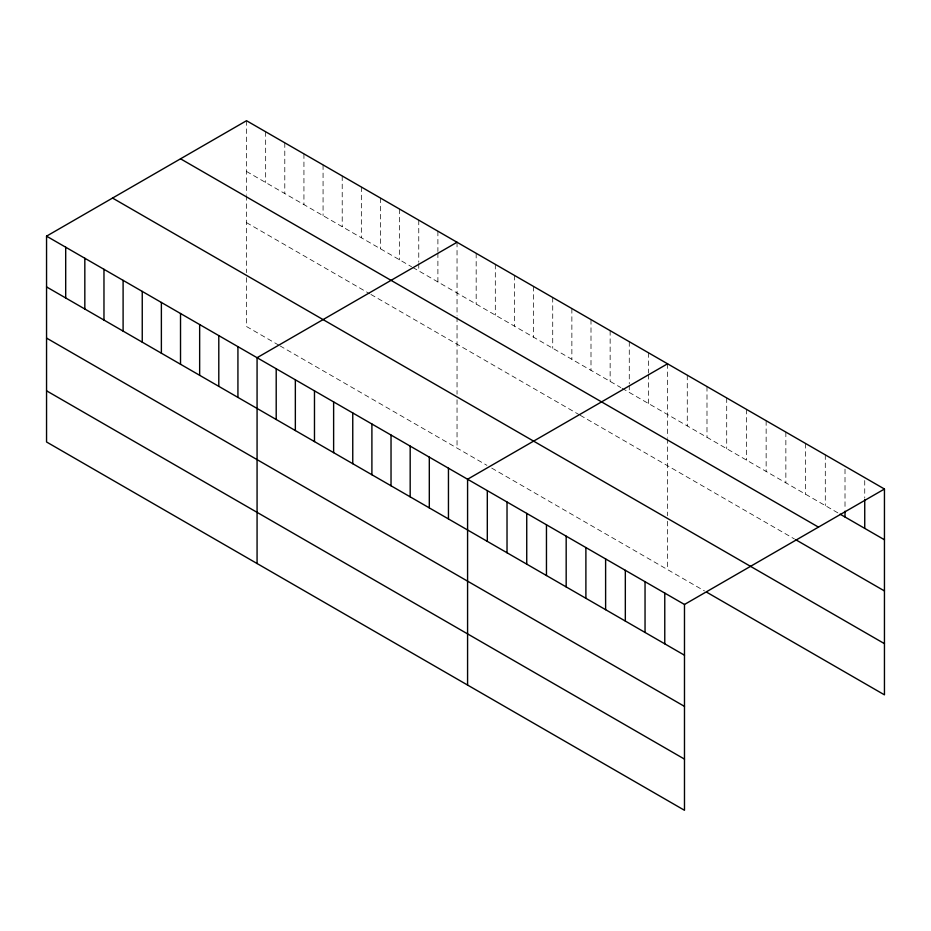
<?xml version="1.0" encoding="UTF-8"?>
<svg xmlns="http://www.w3.org/2000/svg" width="931" height="931" viewBox="0 0 931 931"><rect width="100%" height="100%" fill="white"/><g stroke="black" fill="none" stroke-linecap="round" stroke-linejoin="round"><path stroke-width="0.7" stroke-dasharray="4.66 3.49" d="M246.517 171.455L411.583 266.755M412.782 267.453L620.907 387.61M622.106 388.297L838.854 513.435M246.517 222.637L369.723 293.765M370.91 294.452L579.035 414.609M580.234 415.307L794.492 539.002M278.811 345.18L246.517 326.525L246.517 276.775M280.01 345.867L486.936 465.337M491.719 468.095L704.523 590.952M864.736 480.536L864.736 497.934M845.011 469.154L845.011 509.746M825.297 454.863L825.297 505.614M805.583 443.482L805.583 494.233M785.857 432.1L785.857 482.84M766.143 420.719L766.143 471.458M746.429 409.326L746.429 460.077M726.704 397.944L726.704 448.695M706.99 386.563L706.99 437.314M687.276 375.181L687.276 425.921M667.55 363.8L667.55 437.279M667.55 438.71L667.55 515.739M667.55 521.279L667.55 569.609M648.418 352.744L648.418 373.04M648.418 374.495L648.418 403.495M629.275 341.7L629.275 383.747M629.275 385.19L629.275 392.44M610.142 330.645L610.142 381.396M590.999 319.601L590.999 370.34M571.867 308.545L571.867 359.296M552.723 297.501L552.723 348.241M533.591 286.445L533.591 337.197M514.447 275.401L514.447 326.153M495.315 264.357L495.315 315.097M476.172 253.302L476.172 304.053M457.04 242.258L457.04 315.749M457.04 317.168L457.04 394.197M457.04 399.736L457.04 448.067M437.896 231.202L437.896 251.498M437.896 252.953L437.896 281.953M418.764 220.158L418.764 262.205M418.764 263.648L418.764 270.898M399.62 209.103L399.62 259.854M380.488 198.059L380.488 248.798M361.344 187.003L361.344 237.754M342.212 175.959L342.212 226.71M323.069 164.903L323.069 215.655M303.937 153.859L303.937 204.611M284.793 142.815L284.793 193.555M265.661 131.76L265.661 182.511M246.517 120.716L246.517 194.207M246.517 195.626L246.517 272.655"/><path stroke-width="1.4" d="M46.55 236.16L684.483 604.475L684.483 810.284L46.55 441.981L46.55 236.16L246.517 120.716L884.45 489.019L884.45 694.84L706.99 592.384M457.04 242.258L257.072 357.702L257.072 563.523M667.55 363.8L467.583 479.244L467.583 685.065M684.483 604.475L884.45 489.019M840.088 514.156L884.45 539.771M180.533 158.805L818.465 527.121M795.714 539.712L884.45 590.941M112.535 198.059L884.45 643.658M46.55 286.911L684.483 655.215M46.55 338.081L684.483 706.385M46.55 390.811L684.483 759.114M864.736 499.388L864.736 528.377M845.011 511.2L845.011 516.996M664.769 593.082L664.769 643.833M645.043 581.7L645.043 632.452M625.329 570.319L625.329 621.058M605.615 558.937L605.615 609.677M585.89 547.544L585.89 598.296M566.176 536.163L566.176 586.914M546.462 524.781L546.462 575.533M526.737 513.4L526.737 564.139M507.023 502.018L507.023 552.758M487.309 490.625L487.309 541.376M448.451 468.2L448.451 518.939M429.307 457.144L429.307 507.895M410.175 446.1L410.175 496.84M391.032 435.045L391.032 485.796M371.9 424.001L371.9 474.74M352.756 412.945L352.756 463.696M333.624 401.901L333.624 452.652M314.48 390.857L314.48 441.597M295.348 379.801L295.348 430.553M276.204 368.757L276.204 419.497M237.929 346.658L237.929 397.397M218.797 335.602L218.797 386.353M199.653 324.558L199.653 375.298M180.521 313.503L180.521 364.254M161.377 302.459L161.377 353.21M142.245 291.403L142.245 342.154M123.101 280.359L123.101 331.11M103.969 269.315L103.969 320.055M84.826 258.259L84.826 309.011M65.694 247.215L65.694 297.955"/></g></svg>
